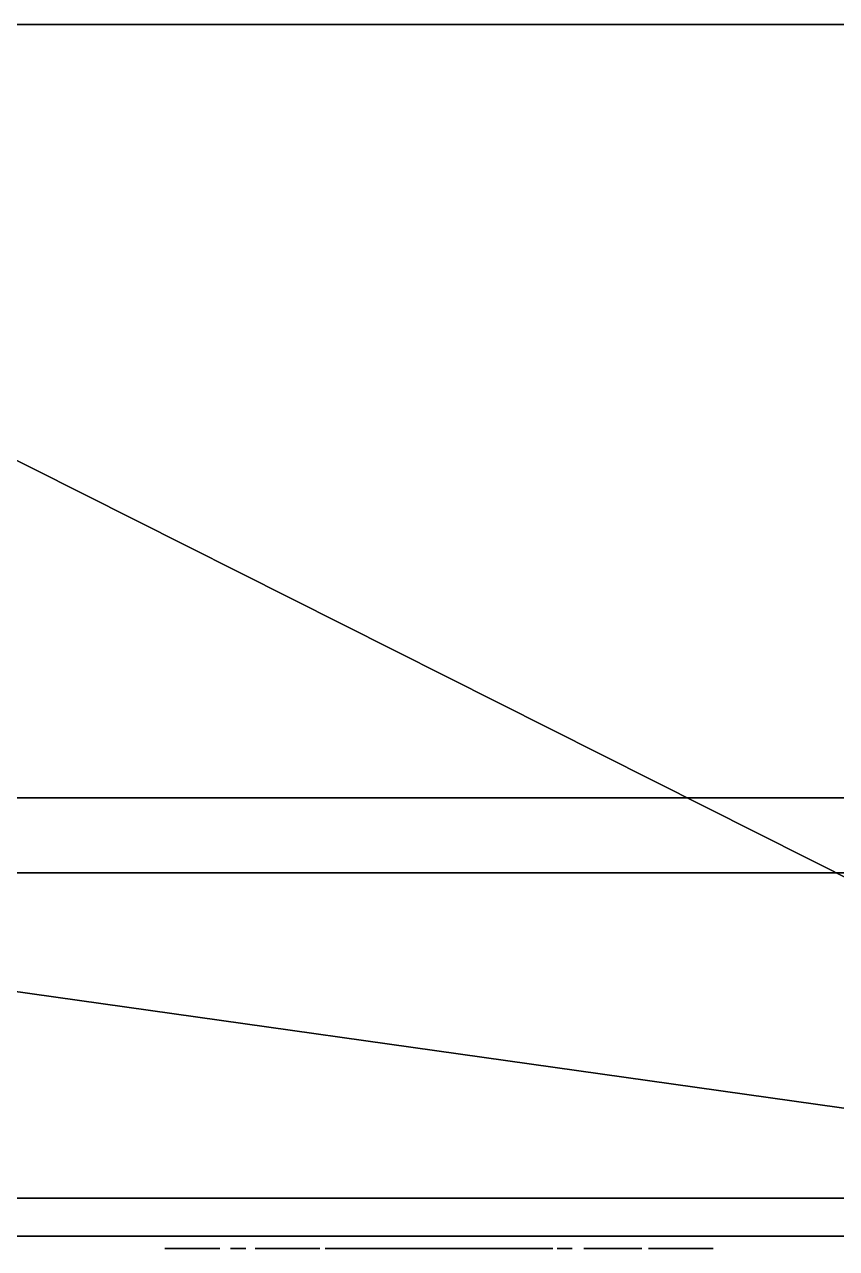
# Model space of a CAD drawing. Header units: millimetres. Extents: x -225 to 1123, y -1228 to 1.
# Drawn here: x 115.3 to 222.4, y -943.4 to -782 of the extents above; entities that cross this region are included whole.
import ezdxf

# ---------------------------------------------------------------- set-up
doc = ezdxf.new("R2010")
doc.units = ezdxf.units.MM
for name, color, linetype in [('IQ_200_2D', 1, 'Continuous'), ('IQ_200_3D', 1, 'Continuous'), ('IQ_204_2D', 7, 'Continuous'), ('IQ_204_3D', 7, 'Continuous'), ('IQ_BLACK_3D', 250, 'Continuous'), ('IQ_BLUE_3D', 5, 'Continuous')]:
    doc.layers.add(name, color=color, linetype=linetype)

msp = doc.modelspace()

# ---------------------------------------------------------------- linework, layer by layer
at = {"layer": 'IQ_200_2D'}
for p, q in [((0, -884), (340, -884)), ((337, -893.89), (3, -893.89)), ((111.01, -941.8), (266.16, -941.8))]:
    msp.add_line(p, q, dxfattribs=at)
at = {"layer": 'IQ_204_2D'}
msp.add_line((47.1, -936.8), (276.66, -936.8), dxfattribs=at)

# ---------------------------------------------------------------- meshes
at = {"layer": 'IQ_200_3D'}
mesh = msp.add_polyface(dxfattribs=at)
corners = [(0, -782, 1785), (0, -884, 1785), (340, -884, 1785), (340, -782, 1785)]
mesh.append_faces([[corners[k] for k in face] for face in [(0, 1, 2, 3)]])
mesh = msp.add_polyface(dxfattribs=at)
corners = [(340, -884, 776), (0, -884, 776), (0, -782, 776), (340, -782, 776)]
mesh.append_faces([[corners[k] for k in face] for face in [(0, 1, 2, 3)]])
mesh = msp.add_polyface(dxfattribs=at)
corners = [(340, -782, 1785), (340, -782, 776), (0, -782, 776), (0, -782, 1785)]
mesh.append_faces([[corners[k] for k in face] for face in [(0, 1, 2, 3)]])
mesh = msp.add_polyface(dxfattribs=at)
corners = [(340, -782, 771), (0, -782, 771), (0, -912.4, 771), (0.65, -913.68, 771), (31.89, -936.8, 771), (307.69, -936.8, 771), (308.54, -936.49, 771), (339.35, -913.68, 771), (340, -912.4, 771)]
mesh.append_faces([[corners[k] for k in face] for face in [(8, 5, 6, 7), (4, 2, 3)]], dxfattribs={"vtx0": -1})
mesh.append_faces([[corners[k] for k in face] for face in [(5, 8, 0, 1)]], dxfattribs={"vtx0": -1, "vtx3": -1})
mesh.append_faces([[corners[k] for k in face] for face in [(1, 2, 4, 5)]], dxfattribs={"vtx1": -1, "vtx3": -1})
mesh = msp.add_polyface(dxfattribs=at)
corners = [(340, -782, 150), (340, -912.4, 150), (339.35, -913.68, 150), (308.54, -936.49, 150), (307.69, -936.8, 150), (31.89, -936.8, 150), (0.65, -913.68, 150), (0, -912.4, 150), (0, -782, 150)]
mesh.append_faces([[corners[k] for k in face] for face in [(3, 1, 2)]], dxfattribs={"vtx0": -1})
mesh.append_faces([[corners[k] for k in face] for face in [(4, 0, 1, 3)]], dxfattribs={"vtx0": -1, "vtx2": -1})
mesh.append_faces([[corners[k] for k in face] for face in [(7, 8, 5, 6)]], dxfattribs={"vtx1": -1})
mesh.append_faces([[corners[k] for k in face] for face in [(4, 5, 8, 0)]], dxfattribs={"vtx1": -1, "vtx3": -1})
mesh = msp.add_polyface(dxfattribs=at)
corners = [(340, -782, 771), (340, -782, 150), (0, -782, 150), (0, -782, 771)]
mesh.append_faces([[corners[k] for k in face] for face in [(0, 1, 2, 3)]])
mesh = msp.add_polyface(dxfattribs=at)
corners = [(0, -884, 1785), (0, -884, 776), (340, -884, 776), (340, -884, 1785)]
mesh.append_faces([[corners[k] for k in face] for face in [(0, 1, 2, 3)]])
mesh = msp.add_polyface(dxfattribs=at)
corners = [(307.69, -936.8, 1785), (308.54, -936.49, 1785), (339.35, -913.68, 1785), (340, -912.4, 1785), (340, -896.89, 1785), (339.9, -896.11, 1785), (339.6, -895.39, 1785), (339.12, -894.77, 1785), (338.5, -894.29, 1785), (337.78, -893.99, 1785), (337, -893.89, 1785), (3, -893.89, 1785), (2.22, -893.99, 1785), (1.5, -894.29, 1785), (0.88, -894.77, 1785), (0.4, -895.39, 1785), (0.1, -896.11, 1785), (0, -896.89, 1785), (0, -912.4, 1785), (0.65, -913.68, 1785), (31.89, -936.8, 1785)]
mesh.append_faces([[corners[k] for k in face] for face in [(14, 12, 13)]], dxfattribs={"vtx0": -1})
mesh.append_faces([[corners[k] for k in face] for face in [(16, 11, 12), (11, 20, 0, 10)]], dxfattribs={"vtx0": -1, "vtx2": -1})
mesh.append_faces([[corners[k] for k in face] for face in [(11, 18, 19, 20), (10, 0, 1, 2), (10, 2, 3, 4)]], dxfattribs={"vtx0": -1, "vtx3": -1})
mesh.append_faces([[corners[k] for k in face] for face in [(17, 18, 11, 16)]], dxfattribs={"vtx1": -1, "vtx2": -1})
mesh.append_faces([[corners[k] for k in face] for face in [(4, 5, 6)]], dxfattribs={"vtx2": -1})
mesh.append_faces([[corners[k] for k in face] for face in [(14, 15, 16, 12), (8, 9, 10, 4), (6, 7, 8, 4)]], dxfattribs={"vtx2": -1, "vtx3": -1})
mesh = msp.add_polyface(dxfattribs=at)
corners = [(307.69, -936.8, 776), (31.89, -936.8, 776), (0.65, -913.68, 776), (0, -912.4, 776), (0, -896.89, 776), (0.1, -896.11, 776), (0.4, -895.39, 776), (0.88, -894.77, 776), (1.5, -894.29, 776), (2.22, -893.99, 776), (3, -893.89, 776), (337, -893.89, 776), (337.78, -893.99, 776), (338.5, -894.29, 776), (339.12, -894.77, 776), (339.6, -895.39, 776), (339.9, -896.11, 776), (340, -896.89, 776), (340, -912.4, 776), (339.35, -913.68, 776), (308.54, -936.49, 776)]
mesh.append_faces([[corners[k] for k in face] for face in [(9, 7, 8)]], dxfattribs={"vtx0": -1})
mesh.append_faces([[corners[k] for k in face] for face in [(5, 9, 10, 4), (0, 10, 11)]], dxfattribs={"vtx0": -1, "vtx2": -1})
mesh.append_faces([[corners[k] for k in face] for face in [(11, 19, 20, 0), (10, 0, 1, 2), (10, 2, 3, 4)]], dxfattribs={"vtx0": -1, "vtx3": -1})
mesh.append_faces([[corners[k] for k in face] for face in [(18, 19, 11, 17)]], dxfattribs={"vtx1": -1, "vtx2": -1})
mesh.append_faces([[corners[k] for k in face] for face in [(15, 16, 17)]], dxfattribs={"vtx2": -1})
mesh.append_faces([[corners[k] for k in face] for face in [(13, 14, 15, 17), (11, 12, 13, 17), (5, 6, 7, 9)]], dxfattribs={"vtx2": -1, "vtx3": -1})
mesh = msp.add_polyface(dxfattribs=at)
corners = [(337, -893.89, 1785), (337, -893.89, 776), (3, -893.89, 776), (3, -893.89, 1785)]
mesh.append_faces([[corners[k] for k in face] for face in [(0, 1, 2, 3)]])
mesh = msp.add_polyface(dxfattribs=at)
corners = [(307.69, -936.8, 1785), (31.89, -936.8, 1785), (31.89, -936.8, 776), (307.69, -936.8, 776), (65.09, -936.8, 982.98), (65.57, -936.8, 986.6), (66.97, -936.8, 989.98), (69.19, -936.8, 992.88), (72.09, -936.8, 995.1), (75.47, -936.8, 996.5), (79.09, -936.8, 996.98), (82.72, -936.8, 996.5), (86.09, -936.8, 995.1), (88.99, -936.8, 992.88), (91.22, -936.8, 989.98), (92.62, -936.8, 986.6), (93.09, -936.8, 982.98), (92.62, -936.8, 979.36), (91.22, -936.8, 975.98), (88.99, -936.8, 973.08), (86.09, -936.8, 970.86), (82.72, -936.8, 969.46), (79.09, -936.8, 968.98), (75.47, -936.8, 969.46), (72.09, -936.8, 970.86), (69.19, -936.8, 973.08), (66.97, -936.8, 975.98), (65.57, -936.8, 979.36), (93.09, -936.8, 1460.28), (92.62, -936.8, 1456.66), (91.22, -936.8, 1453.28), (88.99, -936.8, 1450.38), (86.09, -936.8, 1448.16), (82.72, -936.8, 1446.76), (79.09, -936.8, 1446.28), (75.47, -936.8, 1446.76), (72.09, -936.8, 1448.16), (69.19, -936.8, 1450.38), (66.97, -936.8, 1453.28), (65.57, -936.8, 1456.66), (65.09, -936.8, 1460.28), (65.57, -936.8, 1463.91), (66.97, -936.8, 1467.28), (69.19, -936.8, 1470.18), (72.09, -936.8, 1472.41), (75.47, -936.8, 1473.81), (79.09, -936.8, 1474.28), (82.72, -936.8, 1473.81), (86.09, -936.8, 1472.41), (88.99, -936.8, 1470.18), (91.22, -936.8, 1467.28), (92.62, -936.8, 1463.91)]
mesh.append_faces([[corners[k] for k in face] for face in [(42, 1, 41), (37, 8, 36), (50, 0, 49), (48, 1, 47), (0, 29, 3), (5, 40, 4), (27, 2, 26), (26, 2, 25), (24, 2, 23), (21, 2, 20), (18, 3, 17), (16, 3, 15)]], dxfattribs={"vtx0": -1, "vtx1": -1})
mesh.append_faces([[corners[k] for k in face] for face in [(14, 3, 30)]], dxfattribs={"vtx0": -1, "vtx1": -1, "vtx2": -1})
mesh.append_faces([[corners[k] for k in face] for face in [(1, 42, 43), (1, 43, 44), (1, 46, 47), (48, 0, 1), (0, 50, 51), (0, 51, 28), (14, 30, 31, 13), (13, 31, 32, 12), (3, 29, 30), (2, 27, 4), (2, 21, 22), (3, 18, 19)]], dxfattribs={"vtx0": -1, "vtx2": -1})
mesh.append_faces([[corners[k] for k in face] for face in [(40, 1, 2, 4)]], dxfattribs={"vtx0": -1, "vtx2": -1, "vtx3": -1})
mesh.append_faces([[corners[k] for k in face] for face in [(45, 46, 1), (44, 45, 1), (40, 41, 1), (48, 49, 0), (28, 29, 0), (24, 25, 2), (22, 23, 2), (14, 15, 3), (19, 20, 3), (16, 17, 3), (2, 3, 20)]], dxfattribs={"vtx1": -1, "vtx2": -1})
mesh.append_faces([[corners[k] for k in face] for face in [(39, 40, 5, 6), (37, 38, 7, 8), (35, 36, 8, 9), (38, 39, 6, 7), (33, 34, 10, 11), (32, 33, 11, 12), (34, 35, 9, 10)]], dxfattribs={"vtx1": -1, "vtx3": -1})
mesh = msp.add_polyface(dxfattribs=at)
corners = [(31.89, -936.8, 771), (31.89, -936.8, 150), (307.69, -936.8, 150), (307.69, -936.8, 771)]
mesh.append_faces([[corners[k] for k in face] for face in [(0, 1, 2, 3)]])
at = {"layer": 'IQ_204_3D'}
mesh = msp.add_polyface(dxfattribs=at)
corners = [(124.07, -941.8, 1610.77), (218.98, -941.8, 1610.77), (218.98, -941.8, 1663.12), (124.07, -941.8, 1663.12)]
mesh.append_faces([[corners[k] for k in face] for face in [(0, 1, 2, 3)]])
mesh = msp.add_polyface(dxfattribs=at)
corners = [(135.82, -943.44, 1561.25), (135.82, -943.44, 1562.72), (140.67, -943.44, 1562.72), (140.67, -943.44, 1564.59), (135.82, -943.44, 1564.59), (135.82, -943.44, 1567.31), (140.98, -943.44, 1567.31), (140.98, -943.44, 1569.18), (133.84, -943.44, 1569.18), (133.84, -943.44, 1561.33), (133.89, -943.44, 1560.52), (134.05, -943.44, 1559.8), (134.33, -943.44, 1559.17), (134.72, -943.44, 1558.63), (135.24, -943.44, 1558.21), (135.89, -943.44, 1557.9), (136.67, -943.44, 1557.72), (137.45, -943.44, 1557.66), (141.12, -943.44, 1557.66), (141.12, -943.44, 1559.53), (137.46, -943.44, 1559.53), (137.31, -943.44, 1559.53), (137.15, -943.44, 1559.55), (136.98, -943.44, 1559.58), (136.81, -943.44, 1559.64), (136.65, -943.44, 1559.71), (136.48, -943.44, 1559.8), (136.33, -943.44, 1559.92), (136.19, -943.44, 1560.06), (136.07, -943.44, 1560.23), (135.97, -943.44, 1560.44), (135.89, -943.44, 1560.67), (135.84, -943.44, 1560.94), (142.52, -943.44, 1557.66), (144.51, -943.44, 1557.66), (144.51, -943.44, 1569.18), (142.52, -943.44, 1569.18), (142.52, -943.44, 1563.74), (150.2, -943.44, 1566.25), (149.16, -943.44, 1566.15), (148.22, -943.44, 1565.85), (147.4, -943.44, 1565.36), (146.72, -943.44, 1564.69), (146.21, -943.44, 1563.87), (145.89, -943.44, 1562.9), (145.78, -943.44, 1561.8), (145.89, -943.44, 1560.73), (146.2, -943.44, 1559.78), (146.7, -943.44, 1558.98), (147.38, -943.44, 1558.33), (148.2, -943.44, 1557.85), (149.17, -943.44, 1557.55), (150.25, -943.44, 1557.45), (150.99, -943.44, 1557.5), (151.72, -943.44, 1557.65), (152.42, -943.44, 1557.93), (153.11, -943.44, 1558.35), (153.77, -943.44, 1558.95), (152.57, -943.44, 1560.11), (152.19, -943.44, 1559.77), (151.79, -943.44, 1559.5), (151.36, -943.44, 1559.3), (150.88, -943.44, 1559.19), (150.31, -943.44, 1559.15), (149.71, -943.44, 1559.2), (149.18, -943.44, 1559.35), (148.72, -943.44, 1559.59), (148.34, -943.44, 1559.92), (148.06, -943.44, 1560.32), (147.87, -943.44, 1560.8), (147.79, -943.44, 1561.34), (154.3, -943.44, 1561.34), (154.29, -943.44, 1562.27), (154.12, -943.44, 1563.14), (153.8, -943.44, 1563.95), (153.33, -943.44, 1564.66), (152.73, -943.44, 1565.27), (152, -943.44, 1565.75), (151.15, -943.44, 1566.08), (147.84, -943.44, 1562.73), (147.93, -943.44, 1563.15), (148.12, -943.44, 1563.54), (148.41, -943.44, 1563.88), (148.77, -943.44, 1564.16), (149.2, -943.44, 1564.38), (149.68, -943.44, 1564.51), (150.2, -943.44, 1564.56), (150.62, -943.44, 1564.52), (151.02, -943.44, 1564.41), (151.37, -943.44, 1564.24), (151.69, -943.44, 1564.02), (151.94, -943.44, 1563.75), (152.14, -943.44, 1563.44), (152.26, -943.44, 1563.1), (152.3, -943.44, 1562.73), (159.91, -943.44, 1564.48), (160.54, -943.44, 1564.42), (161.09, -943.44, 1564.24), (161.59, -943.44, 1563.95), (162.03, -943.44, 1563.56), (163.26, -943.44, 1564.84), (162.5, -943.44, 1565.5), (161.69, -943.44, 1565.95), (160.82, -943.44, 1566.21), (159.91, -943.44, 1566.29), (158.86, -943.44, 1566.18), (157.9, -943.44, 1565.86), (157.05, -943.44, 1565.35), (156.35, -943.44, 1564.67), (155.82, -943.44, 1563.85), (155.47, -943.44, 1562.9), (155.36, -943.44, 1561.85), (155.47, -943.44, 1560.8), (155.82, -943.44, 1559.86), (156.35, -943.44, 1559.03), (157.05, -943.44, 1558.36), (157.9, -943.44, 1557.85), (158.86, -943.44, 1557.53), (159.91, -943.44, 1557.42), (160.82, -943.44, 1557.5), (161.69, -943.44, 1557.76), (162.5, -943.44, 1558.2), (163.26, -943.44, 1558.86), (162.03, -943.44, 1560.14), (161.59, -943.44, 1559.75), (161.09, -943.44, 1559.47), (160.54, -943.44, 1559.29), (159.91, -943.44, 1559.23), (159.3, -943.44, 1559.3), (158.76, -943.44, 1559.49), (158.28, -943.44, 1559.79), (157.88, -943.44, 1560.19), (157.59, -943.44, 1560.67), (157.4, -943.44, 1561.23), (157.33, -943.44, 1561.85), (157.4, -943.44, 1562.47), (157.59, -943.44, 1563.03), (157.88, -943.44, 1563.52), (158.28, -943.44, 1563.92), (158.76, -943.44, 1564.22), (159.3, -943.44, 1564.41), (166.48, -943.44, 1561.25), (166.48, -943.44, 1564.19), (168.28, -943.44, 1564.19), (168.28, -943.44, 1565.99), (166.48, -943.44, 1565.99), (166.48, -943.44, 1569.18), (164.49, -943.44, 1569.18), (164.49, -943.44, 1561.14), (164.59, -943.44, 1560.35), (164.78, -943.44, 1559.65), (165.09, -943.44, 1559.05), (165.51, -943.44, 1558.54), (166.04, -943.44, 1558.14), (166.69, -943.44, 1557.86), (167.47, -943.44, 1557.7), (168.31, -943.44, 1557.66), (168.32, -943.44, 1559.52), (168.16, -943.44, 1559.52), (167.98, -943.44, 1559.53), (167.81, -943.44, 1559.56), (167.62, -943.44, 1559.6), (167.44, -943.44, 1559.67), (167.26, -943.44, 1559.76), (167.1, -943.44, 1559.87), (166.94, -943.44, 1560.01), (166.8, -943.44, 1560.19), (166.68, -943.44, 1560.4), (166.58, -943.44, 1560.64), (166.51, -943.44, 1560.92), (171.92, -943.44, 1564.75), (171.92, -943.44, 1565.99), (169.95, -943.44, 1565.99), (169.95, -943.44, 1557.66), (171.92, -943.44, 1557.66), (171.92, -943.44, 1562.04), (171.97, -943.44, 1562.59), (172.12, -943.44, 1563.08), (172.37, -943.44, 1563.49), (172.7, -943.44, 1563.82), (173.12, -943.44, 1564.07), (173.61, -943.44, 1564.22), (174.16, -943.44, 1564.27), (174.99, -943.44, 1564.19), (174.99, -943.44, 1566.11), (174.19, -943.44, 1566.11), (173.47, -943.44, 1565.97), (172.84, -943.44, 1565.68), (172.32, -943.44, 1565.27), (179.84, -943.44, 1566.24), (178.79, -943.44, 1566.12), (177.83, -943.44, 1565.8), (176.99, -943.44, 1565.29), (176.29, -943.44, 1564.61), (175.75, -943.44, 1563.79), (175.41, -943.44, 1562.85), (175.3, -943.44, 1561.82), (175.41, -943.44, 1560.79), (175.75, -943.44, 1559.86), (176.29, -943.44, 1559.04), (176.99, -943.44, 1558.36), (177.83, -943.44, 1557.85), (178.79, -943.44, 1557.52), (179.84, -943.44, 1557.41), (180.88, -943.44, 1557.52), (181.84, -943.44, 1557.85), (182.69, -943.44, 1558.36), (183.39, -943.44, 1559.04), (183.93, -943.44, 1559.86), (184.27, -943.44, 1560.79), (184.39, -943.44, 1561.82), (184.27, -943.44, 1562.85), (183.93, -943.44, 1563.79), (183.39, -943.44, 1564.61), (182.69, -943.44, 1565.29), (181.84, -943.44, 1565.8), (180.88, -943.44, 1566.12), (179.84, -943.44, 1559.21), (179.24, -943.44, 1559.28), (178.69, -943.44, 1559.47), (178.21, -943.44, 1559.78), (177.81, -943.44, 1560.18), (177.52, -943.44, 1560.66), (177.33, -943.44, 1561.22), (177.26, -943.44, 1561.82), (177.33, -943.44, 1562.43), (177.52, -943.44, 1562.99), (177.81, -943.44, 1563.47), (178.21, -943.44, 1563.87), (178.69, -943.44, 1564.18), (179.24, -943.44, 1564.37), (179.84, -943.44, 1564.44), (180.44, -943.44, 1564.37), (180.99, -943.44, 1564.18), (181.47, -943.44, 1563.87), (181.86, -943.44, 1563.47), (182.16, -943.44, 1562.99), (182.35, -943.44, 1562.43), (182.42, -943.44, 1561.82), (182.35, -943.44, 1561.22), (182.16, -943.44, 1560.66), (181.86, -943.44, 1560.18), (181.47, -943.44, 1559.78), (180.99, -943.44, 1559.47), (180.44, -943.44, 1559.28), (185.61, -943.44, 1557.66), (187.59, -943.44, 1557.66), (187.59, -943.44, 1569.18), (185.61, -943.44, 1569.18), (185.61, -943.44, 1563.93), (194.75, -943.44, 1561.15), (194.72, -943.44, 1560.73), (194.64, -943.44, 1560.38), (194.51, -943.44, 1560.07), (194.33, -943.44, 1559.82), (194.12, -943.44, 1559.61), (193.86, -943.44, 1559.46), (193.58, -943.44, 1559.35), (193.27, -943.44, 1559.28), (192.93, -943.44, 1559.26), (192.59, -943.44, 1559.28), (192.28, -943.44, 1559.35), (191.99, -943.44, 1559.46), (191.74, -943.44, 1559.61), (191.53, -943.44, 1559.81), (191.35, -943.44, 1560.07), (191.22, -943.44, 1560.37), (191.14, -943.44, 1560.72), (191.11, -943.44, 1561.13), (191.11, -943.44, 1565.99), (189.11, -943.44, 1565.99), (189.11, -943.44, 1560.96), (189.17, -943.44, 1560.22), (189.35, -943.44, 1559.56), (189.64, -943.44, 1558.99), (190.02, -943.44, 1558.52), (190.48, -943.44, 1558.13), (191.01, -943.44, 1557.83), (191.6, -943.44, 1557.61), (192.24, -943.44, 1557.49), (192.91, -943.44, 1557.44), (193.59, -943.44, 1557.49), (194.24, -943.44, 1557.62), (194.83, -943.44, 1557.83), (195.37, -943.44, 1558.14), (195.83, -943.44, 1558.53), (196.22, -943.44, 1559.02), (196.5, -943.44, 1559.59), (196.68, -943.44, 1560.26), (196.75, -943.44, 1561.01), (196.75, -943.44, 1565.99), (194.75, -943.44, 1565.99), (203, -943.44, 1562.07), (204.55, -943.44, 1564.18), (205.88, -943.44, 1565.99), (203.71, -943.44, 1565.99), (201.91, -943.44, 1563.49), (200.09, -943.44, 1565.99), (197.94, -943.44, 1565.99), (199.18, -943.44, 1564.3), (200.82, -943.44, 1562.06), (199.1, -943.44, 1559.66), (197.66, -943.44, 1557.66), (199.79, -943.44, 1557.66), (201.91, -943.44, 1560.6), (204.03, -943.44, 1557.66), (206.16, -943.44, 1557.66), (204.25, -943.44, 1560.32)]
mesh.append_faces([[corners[k] for k in face] for face in [(59, 56, 57, 58), (158, 156, 157), (270, 268, 269)]], dxfattribs={"vtx0": -1})
mesh.append_faces([[corners[k] for k in face] for face in [(26, 15, 25), (30, 12, 29), (1, 9, 0), (54, 62, 53), (61, 55, 60), (80, 43, 79), (86, 38, 85), (118, 128, 117), (132, 114, 131), (135, 111, 134), (163, 154, 162), (169, 149, 168), (217, 203, 244), (220, 201, 219), (233, 216, 232), (231, 189, 230), (264, 276, 263)]], dxfattribs={"vtx0": -1, "vtx1": -1})
mesh.append_faces([[corners[k] for k in face] for face in [(9, 1, 4, 8), (296, 300, 292)]], dxfattribs={"vtx0": -1, "vtx1": -1, "vtx2": -1})
mesh.append_faces([[corners[k] for k in face] for face in [(304, 292, 300, 301)]], dxfattribs={"vtx0": -1, "vtx1": -1, "vtx3": -1})
mesh.append_faces([[corners[k] for k in face] for face in [(16, 22, 23), (16, 23, 24, 15), (8, 4, 5), (60, 55, 56, 59), (63, 52, 53, 62), (52, 63, 64), (73, 93, 94, 72), (93, 73, 74, 92), (76, 90, 91, 75), (75, 91, 92, 74), (43, 80, 81), (39, 84, 85, 38), (38, 86, 87), (84, 39, 40), (129, 116, 117, 128), (116, 129, 130, 115), (131, 114, 115, 130), (111, 133, 134), (136, 108, 109, 135), (108, 136, 137, 107), (106, 138, 139, 105), (105, 139, 140), (138, 106, 107, 137), (159, 155, 156, 158), (155, 160, 161, 154), (167, 150, 151, 166), (154, 161, 162), (168, 149, 150, 167), (170, 179, 180, 188), (172, 175, 176), (172, 176, 177), (186, 181, 182, 185), (181, 186, 187), (242, 205, 206, 241), (244, 203, 204, 243), (243, 204, 205, 242), (241, 206, 207, 240), (240, 207, 208), (203, 217, 218, 202), (219, 201, 202, 218), (189, 231, 232, 216), (226, 193, 194, 225), (195, 224, 225, 194), (190, 229, 230, 189), (229, 190, 191), (283, 255, 256, 282), (257, 281, 282, 256), (255, 283, 284, 254), (258, 280, 281, 257), (254, 284, 285, 253), (280, 258, 259), (261, 278, 279, 260), (263, 276, 277, 262), (262, 277, 278, 261), (260, 279, 280, 259), (273, 265, 266, 272), (267, 271, 272, 266), (268, 270, 271, 267), (304, 307, 292), (296, 292, 293, 295)]], dxfattribs={"vtx0": -1, "vtx2": -1})
mesh.append_faces([[corners[k] for k in face] for face in [(148, 141, 142, 145)]], dxfattribs={"vtx0": -1, "vtx2": -1, "vtx3": -1})
mesh.append_faces([[corners[k] for k in face] for face in [(94, 70, 71, 72), (253, 285, 286, 287)]], dxfattribs={"vtx0": -1, "vtx3": -1})
mesh.append_faces([[corners[k] for k in face] for face in [(33, 34, 37), (123, 124, 122), (184, 185, 182, 183), (171, 172, 170), (245, 246, 249), (291, 250, 290), (294, 295, 293)]], dxfattribs={"vtx1": -1})
mesh.append_faces([[corners[k] for k in face] for face in [(24, 25, 15), (44, 45, 79, 43), (94, 79, 70), (112, 113, 133, 111), (110, 111, 135, 109), (159, 160, 155), (178, 179, 170), (210, 211, 238), (196, 197, 224, 195), (226, 227, 193), (274, 275, 265, 273)]], dxfattribs={"vtx1": -1, "vtx2": -1})
mesh.append_faces([[corners[k] for k in face] for face in [(45, 46, 70, 79), (177, 178, 170, 172)]], dxfattribs={"vtx1": -1, "vtx2": -1, "vtx3": -1})
mesh.append_faces([[corners[k] for k in face] for face in [(20, 21, 17, 18), (16, 17, 21, 22), (14, 15, 26, 27), (13, 14, 27, 28), (12, 13, 28, 29), (11, 12, 30, 31), (31, 32, 10, 11), (32, 0, 9, 10), (54, 55, 61, 62), (64, 65, 51, 52), (50, 51, 65, 66), (49, 50, 66, 67), (48, 49, 67, 68), (68, 69, 47, 48), (46, 47, 69, 70), (89, 90, 76, 77), (88, 89, 77, 78), (78, 38, 87, 88), (81, 82, 42, 43), (82, 83, 41, 42), (40, 41, 83, 84), (120, 121, 125, 126), (119, 120, 126, 127), (118, 119, 127, 128), (121, 122, 124, 125), (132, 133, 113, 114), (96, 97, 102, 103), (97, 98, 101, 102), (103, 104, 95, 96), (140, 95, 104, 105), (152, 153, 164, 165), (153, 154, 163, 164), (151, 152, 165, 166), (169, 141, 148, 149), (187, 188, 180, 181), (208, 209, 239, 240), (209, 210, 238, 239), (200, 201, 220, 221), (199, 200, 221, 222), (222, 223, 198, 199), (223, 224, 197, 198), (211, 212, 237, 238), (236, 237, 212, 213), (235, 236, 213, 214), (233, 234, 215, 216), (234, 235, 214, 215), (227, 228, 192, 193), (191, 192, 228, 229), (275, 276, 264, 265), (287, 288, 252, 253), (251, 252, 288, 289), (289, 290, 250, 251), (299, 300, 296, 297)]], dxfattribs={"vtx1": -1, "vtx3": -1})
mesh.append_faces([[corners[k] for k in face] for face in [(18, 19, 20), (35, 36, 37, 34), (143, 144, 145, 142), (173, 174, 175, 172), (247, 248, 249, 246), (305, 306, 307, 304), (297, 298, 299)]], dxfattribs={"vtx2": -1})
mesh.append_faces([[corners[k] for k in face] for face in [(1, 2, 3, 4), (5, 6, 7, 8), (98, 99, 100, 101), (145, 146, 147, 148), (301, 302, 303, 304)]], dxfattribs={"vtx3": -1})
mesh = msp.add_polyface(dxfattribs=at)
corners = [(155, -943.44, 1572.83), (185.04, -943.44, 1572.83), (185.04, -943.44, 1602.83), (155, -943.44, 1602.83), (166.01, -943.44, 1601.29), (166.01, -943.44, 1574.3), (162.74, -943.44, 1575.78), (159.95, -943.44, 1578.03), (157.82, -943.44, 1580.91), (156.49, -943.44, 1584.24), (156.03, -943.44, 1587.79), (156.49, -943.44, 1591.35), (157.82, -943.44, 1594.68), (159.95, -943.44, 1597.56), (162.74, -943.44, 1599.81), (167.38, -943.44, 1576.25), (168.2, -943.44, 1579.06), (169.62, -943.44, 1581.61), (171.57, -943.44, 1583.77), (173.96, -943.44, 1585.45), (176.67, -943.44, 1586.55), (179.55, -943.44, 1587.01), (184.02, -943.44, 1587.01), (183.4, -943.44, 1583.68), (182, -943.44, 1580.61), (179.89, -943.44, 1577.96), (177.2, -943.44, 1575.9), (174.09, -943.44, 1574.56), (170.75, -943.44, 1574.02), (167.38, -943.44, 1574.3), (179.55, -943.44, 1588.58), (176.67, -943.44, 1589.04), (173.96, -943.44, 1590.14), (171.57, -943.44, 1591.82), (169.62, -943.44, 1593.98), (168.2, -943.44, 1596.53), (167.38, -943.44, 1599.34), (167.38, -943.44, 1601.64), (170.78, -943.44, 1601.82), (174.12, -943.44, 1601.2), (177.22, -943.44, 1599.79), (179.89, -943.44, 1597.69), (181.99, -943.44, 1595.02), (183.39, -943.44, 1591.92), (184.02, -943.44, 1588.58)]
mesh.append_faces([[corners[k] for k in face] for face in [(14, 3, 13), (41, 2, 40), (39, 2, 38), (9, 0, 8), (7, 0, 6), (6, 0, 5), (15, 5, 29), (21, 30, 20), (24, 1, 23)]], dxfattribs={"vtx0": -1, "vtx1": -1})
mesh.append_faces([[corners[k] for k in face] for face in [(4, 37, 3)]], dxfattribs={"vtx0": -1, "vtx1": -1, "vtx2": -1})
mesh.append_faces([[corners[k] for k in face] for face in [(3, 14, 4), (3, 37, 38, 2), (4, 36, 37), (17, 33, 34, 16), (3, 10, 11), (2, 41, 42), (2, 42, 43), (19, 32, 33, 18), (19, 31, 32), (20, 30, 31, 19), (0, 7, 8), (16, 4, 5, 15), (10, 3, 0), (1, 25, 26), (28, 0, 1)]], dxfattribs={"vtx0": -1, "vtx2": -1})
mesh.append_faces([[corners[k] for k in face] for face in [(12, 13, 3), (11, 12, 3), (39, 40, 2), (43, 44, 2), (9, 10, 0), (17, 18, 33), (22, 23, 1), (27, 28, 1), (26, 27, 1), (24, 25, 1), (34, 35, 16)]], dxfattribs={"vtx1": -1, "vtx2": -1})
mesh.append_faces([[corners[k] for k in face] for face in [(35, 36, 4, 16), (1, 2, 44, 22), (28, 29, 5, 0)]], dxfattribs={"vtx1": -1, "vtx2": -1, "vtx3": -1})
mesh.append_faces([[corners[k] for k in face] for face in [(44, 30, 21, 22)]], dxfattribs={"vtx1": -1, "vtx3": -1})
at = {"layer": 'IQ_BLACK_3D'}
mesh = msp.add_polyface(dxfattribs=at)
corners = [(66.51, -936.8, 1682), (70.04, -936.8, 1690.54), (78.58, -936.8, 1694.08), (264.58, -936.8, 1694.08), (273.12, -936.8, 1690.54), (276.66, -936.8, 1682), (276.66, -936.8, 1535), (273.12, -936.8, 1526.46), (264.58, -936.8, 1522.92), (78.58, -936.8, 1522.92), (70.04, -936.8, 1526.46), (66.51, -936.8, 1535)]
mesh.append_faces([[corners[k] for k in face] for face in [(9, 2, 3, 8)]], dxfattribs={"vtx0": -1, "vtx2": -1})
mesh.append_faces([[corners[k] for k in face] for face in [(0, 1, 2, 11)]], dxfattribs={"vtx2": -1})
mesh.append_faces([[corners[k] for k in face] for face in [(6, 7, 8, 3), (9, 10, 11, 2)]], dxfattribs={"vtx2": -1, "vtx3": -1})
mesh.append_faces([[corners[k] for k in face] for face in [(3, 4, 5, 6)]], dxfattribs={"vtx3": -1})
mesh = msp.add_polyface(dxfattribs=at)
corners = [(264.58, -936.8, 1522.92), (264.58, -941.8, 1533.42), (78.58, -941.8, 1533.42), (78.58, -936.8, 1522.92)]
mesh.append_faces([[corners[k] for k in face] for face in [(0, 1, 2, 3)]])
mesh = msp.add_polyface(dxfattribs=at)
corners = [(78.58, -936.8, 1694.08), (78.58, -941.8, 1683.58), (264.58, -941.8, 1683.58), (264.58, -936.8, 1694.08)]
mesh.append_faces([[corners[k] for k in face] for face in [(0, 1, 2, 3)]])
mesh = msp.add_polyface(dxfattribs=at)
corners = [(77.01, -941.8, 1558.42), (107.01, -941.8, 1558.42), (132.01, -941.8, 1548.42), (211.16, -941.8, 1548.42), (236.16, -941.8, 1558.42), (266.16, -941.8, 1558.42), (266.16, -941.8, 1682), (265.7, -941.8, 1683.12), (264.58, -941.8, 1683.58), (78.58, -941.8, 1683.58), (77.47, -941.8, 1683.12), (77.01, -941.8, 1682), (124.07, -941.8, 1663.12), (218.98, -941.8, 1663.12), (218.98, -941.8, 1610.77), (124.07, -941.8, 1610.77)]
mesh.append_faces([[corners[k] for k in face] for face in [(1, 15, 0)]], dxfattribs={"vtx0": -1, "vtx1": -1})
mesh.append_faces([[corners[k] for k in face] for face in [(9, 12, 13, 8), (15, 1, 2, 14)]], dxfattribs={"vtx0": -1, "vtx2": -1})
mesh.append_faces([[corners[k] for k in face] for face in [(14, 4, 5, 6)]], dxfattribs={"vtx0": -1, "vtx3": -1})
mesh.append_faces([[corners[k] for k in face] for face in [(7, 8, 6)]], dxfattribs={"vtx1": -1})
mesh.append_faces([[corners[k] for k in face] for face in [(3, 4, 14, 2)]], dxfattribs={"vtx1": -1, "vtx2": -1})
mesh.append_faces([[corners[k] for k in face] for face in [(13, 14, 6, 8)]], dxfattribs={"vtx1": -1, "vtx2": -1, "vtx3": -1})
mesh.append_faces([[corners[k] for k in face] for face in [(15, 12, 11, 0)]], dxfattribs={"vtx1": -1, "vtx3": -1})
mesh.append_faces([[corners[k] for k in face] for face in [(9, 10, 11, 12)]], dxfattribs={"vtx2": -1, "vtx3": -1})
at = {"layer": 'IQ_BLUE_3D'}
mesh = msp.add_polyface(dxfattribs=at)
corners = [(77.01, -941.8, 1558.42), (77.01, -941.8, 1535), (77.47, -941.8, 1533.88), (78.58, -941.8, 1533.42), (264.58, -941.8, 1533.42), (265.7, -941.8, 1533.88), (266.16, -941.8, 1535), (266.16, -941.8, 1558.42), (236.16, -941.8, 1558.42), (211.16, -941.8, 1548.42), (132.01, -941.8, 1548.42), (107.01, -941.8, 1558.42)]
mesh.append_faces([[corners[k] for k in face] for face in [(4, 9, 10, 3)]], dxfattribs={"vtx0": -1, "vtx2": -1})
mesh.append_faces([[corners[k] for k in face] for face in [(3, 10, 11, 0), (4, 7, 8, 9)]], dxfattribs={"vtx0": -1, "vtx3": -1})
mesh.append_faces([[corners[k] for k in face] for face in [(1, 2, 3, 0)]], dxfattribs={"vtx2": -1})
mesh.append_faces([[corners[k] for k in face] for face in [(4, 5, 6, 7)]], dxfattribs={"vtx3": -1})

doc.saveas('drawing.dxf')
